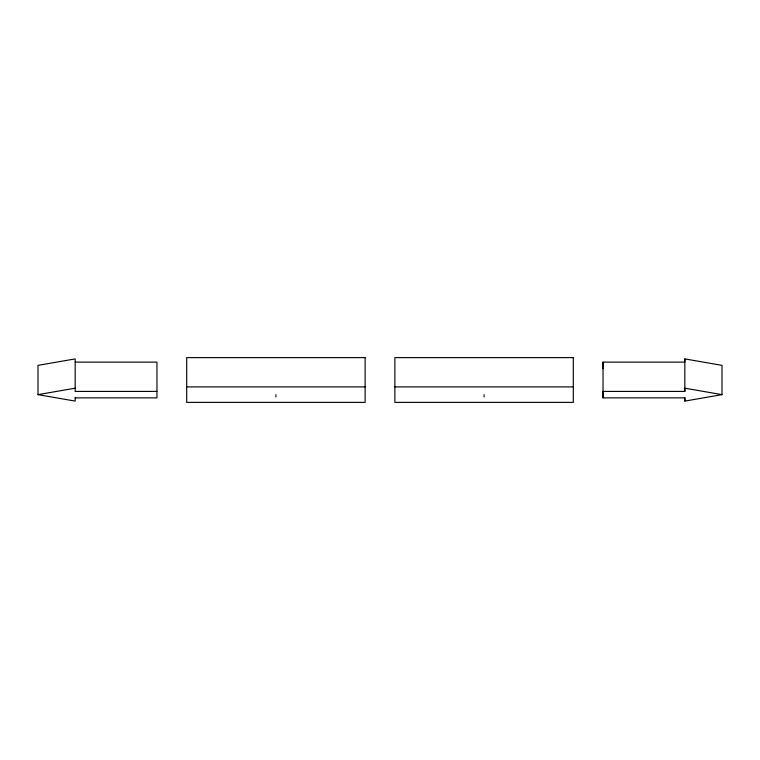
<?xml version="1.0" encoding="UTF-8"?>
<svg xmlns="http://www.w3.org/2000/svg" width="760" height="760" viewBox="0 0 760 760"><rect width="100%" height="100%" fill="white"/><g stroke="black" fill="none" stroke-linecap="round" stroke-linejoin="round"><path stroke-width="1.14" d="M722 394.639L684.827 401.099L684.827 397.869L603.041 397.869L603.041 391.419L684.827 391.419L684.827 388.189L722 394.639L722 365.36L684.827 358.901L684.827 362.13L603.041 362.13L603.041 368.581M156.959 391.419L75.173 391.419L75.173 358.901L38 365.36L38 394.639L75.173 388.189M75.173 362.13L156.959 362.13L156.959 397.869L75.173 397.869M186.694 386.897L365.132 386.897M394.867 386.897L573.306 386.897M38 394.639L75.173 401.099L75.173 397.584M684.827 358.901L684.827 391.419M684.827 397.584L684.827 401.099M603.041 362.13L603.041 397.869M484.091 394.639L484.091 396.844M275.909 394.639L275.909 396.844M365.132 357.608L186.694 357.608L186.694 402.391L365.132 402.391L365.132 357.608M573.306 357.608L394.867 357.608L394.867 402.391L573.306 402.391L573.306 357.608"/></g></svg>
